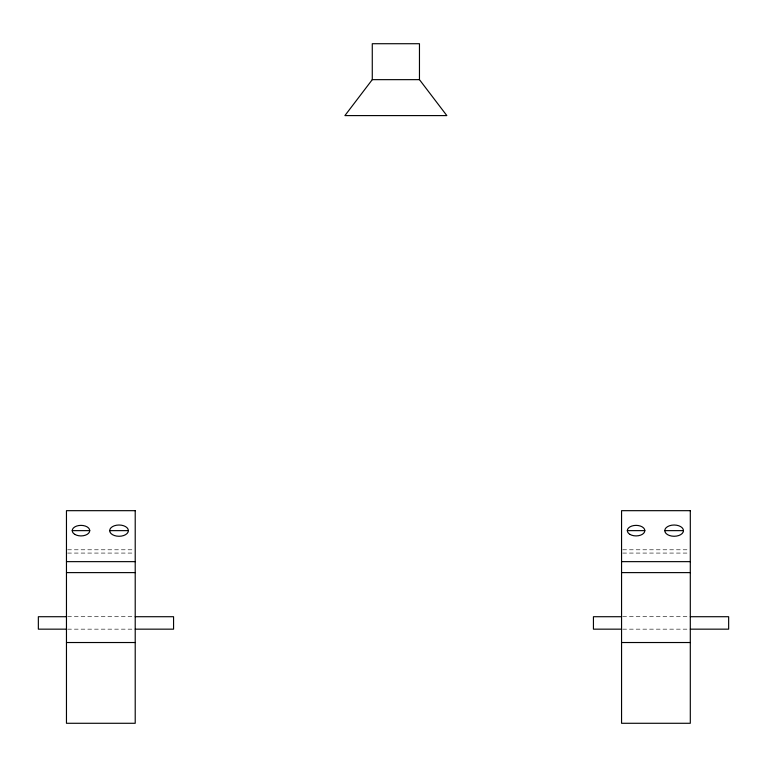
<?xml version="1.0" encoding="UTF-8"?>
<svg xmlns="http://www.w3.org/2000/svg" width="767" height="767" viewBox="0 0 767 767"><rect width="100%" height="100%" fill="white"/><g stroke="black" fill="none" stroke-linecap="round" stroke-linejoin="round"><path stroke-width="0.58" stroke-dasharray="3.83 2.88" d="M67.649 549.786L134.024 549.786M622.737 549.786L689.121 549.786M67.649 553.074L134.024 553.074M622.737 553.074L689.121 553.074M67.649 616.716L134.024 616.716M622.737 616.716L689.121 616.716M67.649 629.161L134.024 629.161M622.737 629.161L689.121 629.161"/><path stroke-width="1.15" d="M372.273 79.653L344.901 115.596L446.835 115.596L419.463 79.653L419.463 43.719L372.273 43.719L372.273 79.653L419.463 79.653M72.232 530.639L89.739 530.639M109.691 530.639L128.377 530.639A9.338 5.628 0 0 1 114.36 535.519A9.338 5.628 0 0 1 114.36 525.769A9.338 5.628 0 0 1 128.377 530.639M627.32 530.639L644.836 530.639M664.788 530.639L683.464 530.639A9.338 5.628 0 0 1 669.457 535.519A9.338 5.628 0 0 1 669.457 525.769A9.338 5.628 0 0 1 683.464 530.639M66.461 561.645L135.213 561.645M621.558 561.645L690.3 561.645M66.461 572.613L135.213 572.613M621.558 572.613L690.3 572.613M66.461 616.716L38.35 616.716L38.35 629.161L66.461 629.161M135.213 616.716L173.563 616.716L173.563 629.161L135.213 629.161M621.558 616.716L593.437 616.716L593.437 629.161L621.558 629.161M690.3 616.716L728.65 616.716L728.65 629.161L690.3 629.161M66.461 642.525L135.213 642.525M621.558 642.525L690.3 642.525M135.213 510.678L66.461 510.678L66.461 723.281L135.213 723.281L135.213 510.678M690.3 510.678L621.558 510.678L621.558 723.281L690.3 723.281L690.3 510.678M74.792 534.369A8.753 5.273 0 0 0 89.442 532.01A8.753 5.273 0 0 0 78.723 525.548A8.753 5.273 0 0 0 74.792 534.369M629.889 534.369A8.753 5.273 0 0 0 644.529 532.01A8.753 5.273 0 0 0 633.81 525.548A8.753 5.273 0 0 0 629.889 534.369"/></g></svg>
